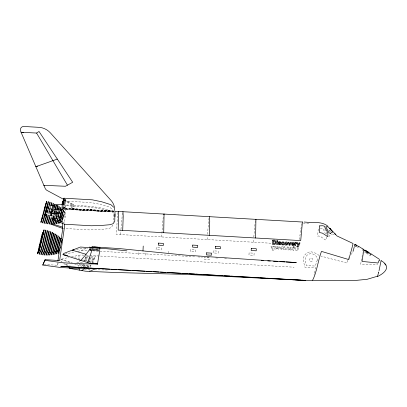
<?xml version="1.0" encoding="UTF-8"?>
<svg xmlns="http://www.w3.org/2000/svg" width="407" height="407" viewBox="0 0 407 407"><rect width="100%" height="100%" fill="white"/><g stroke="black" fill="none" stroke-linecap="round" stroke-linejoin="round"><path stroke-width="0.31" stroke-dasharray="2.04 1.53" d="M50.534 211.126L50.356 214.041A7.204 0.28 -86.7 0 0 50.249 215.735A8.237 0.315 -86.7 0 1 50.534 211.126L52.971 209.376M59.412 221.164L64.586 223.077L65.171 216.188A7.204 0.28 -86.7 0 0 65.608 208.125L65.675 199.868A7.148 0.275 -86.7 0 0 65.385 200.458C63.868 202.655 66.931 210.022 62.49 209.132L62.653 206.186L64.387 206.288L64.225 209.229M62.647 223.061L62.683 221.245A7.204 0.28 -86.7 0 1 63.121 213.182L63.833 205.337M62.49 209.132L62.724 205.545L91.153 207.183L100.519 208.786L109.793 211.147L110.724 211.782L112.749 212.133L113.97 213.39L113.121 222.191M113.304 210.999L62.927 208.221L63.08 205.332M114.021 211.192L64.647 208.343L111.116 210.994L114.209 211.564L110.724 211.782L71.652 209.636L71.902 205.021L64.372 200.595M64.352 199.71L73.779 204.772L73.54 209.223L71.993 208.954L72.243 204.334L64.606 200.122M138.624 254.833L138.833 251.231M145.441 255.225L145.65 251.628M168.122 252.92L168.213 251.307M293.254 246.159L293.208 246.901L294.007 246.947M294.052 246.204L293.808 250.391L293.009 250.341L293.182 247.314L293.986 247.359M297.349 247.665L297.222 249.878C295.436 250.478 294.927 247.98 296.087 247.151M298.199 247.644L298.021 250.631C295.126 251.862 293.218 247.558 295.925 246.393M120.625 234.58L120.92 229.914M161.635 236.94L163.227 216.682M207.153 239.555L207.367 236.06M253.5 242.226L253.714 238.726M120.955 229.329L122.487 212.693M207.478 234.31L209.117 217.389M253.826 236.976L255.357 220.34M326.266 236.823C327.686 244.963 321.321 234.58 317.653 236.131L318.279 228.485M54.095 209.564L61.661 210.002L62.154 204.645M299.313 239.596L301.724 223.652M44.068 264.458L57.306 265.262L57.662 262.785M362.459 250.6L362.612 249.75M55.988 219.449L55.942 218.9L55.296 218.793M370.436 254.889L370.319 255.744L364.463 251.862M361.62 258.862L360.678 264.174L377.274 264.489L377.599 263.767M362.052 256.491L362.261 255.382M117.979 212.434L116.117 234.32L271.678 243.269M308.771 223.412L303.627 223.234L303.759 222.843M56.166 204.986L53.973 213.624M56.39 205.942L56.542 205.204M60.689 208.74L60.592 207.692L59.061 212.439M63.299 210.918L63.192 209.976L59.834 221.703M60.44 221.647L61.727 221.571L61.869 220.874M362.698 253.185L362.764 252.844M358.257 247.105L358.175 247.461L354.283 245.569M89.484 269.322L89.54 270.35M56.069 207.275L56.441 205.856M59.366 207.636L58.089 212.535M60.424 209.839L60.862 207.926L60.633 208.506M63.37 210.785L62.77 213.034M47.085 214.626L46.79 215.69L49.629 205.113M50.961 205.067L49.812 209.524M52.569 205.662L50.733 212.673M53.902 207.311L54.146 206.344M54.05 208.435L54.574 206.461M55.606 209.106L56.115 207.199M57.122 209.814C59.595 199.364 55.815 210.918 55.388 213.395M58.603 210.567C60.969 200.371 57.362 211.726 56.96 213.919M60.043 211.355L60.485 209.747M58.176 221.886L61.92 208.801L62.093 209.676L59.056 221.016M58.583 221.846L59.366 218.813M60.236 221.647L60.546 220.421M63.151 211.696L60.658 220.925M61.661 221.418L63.375 215.481L58.206 212.368L53.719 210.317M48.809 206.537L47.436 211.742M49.211 206.685L47.843 211.854M50.214 209.646L50.88 207.183M53.449 210.734L54.085 208.384M55.026 211.314L55.647 209.05M53.688 219.734L54.731 215.796M55.23 220.391L56.654 215.049M55.647 220.492L56.156 218.442M56.888 220.462L58.359 214.972M59.203 213.019C61.635 207.784 59.407 203.439 57.936 211.92M57.306 220.553L58.735 215.089L57.789 218.701M59.564 213.176L60.094 211.284M58.944 220.563L59.86 216.982M60.557 220.518L61.828 215.644M61.935 220.335L64.443 211.437L63.461 210.21L63.248 210.724M45.732 216.422L47.227 210.907M46.881 213.807L46.154 216.514L48.402 208.353M47.416 216.829L50.285 206.415M47.843 216.946L48.55 214.245M49.094 212.205L49.812 209.508M49.501 212.322L50.239 209.625M49.094 217.206L51.908 207.005M49.807 216.27L50.214 214.677M52.366 213.146L52.64 212.123M52.768 213.268L53.042 212.256M54.665 212.759L55.062 211.284M55.881 212.932L57.652 205.876L56.517 205.108M54.528 218.254L55.133 215.893M56.11 213.65L58.048 205.906L57.804 206.537M57.275 214.036L59.091 206.837L57.992 206.013M56.171 218.493L56.736 216.27M60.953 219.007L61.864 215.629M62.439 214.469L61.07 219.48M314.036 274.567L314.296 273.621M47.639 211.03L46.367 215.593M49.318 211.503L48.041 216.01M49.522 212.317L48.474 216.127M50.946 211.996L49.71 216.402M50.427 215.486L50.85 213.863M53.693 216.239L54.1 214.743M53.989 215.257L54.401 213.741M55.566 214.107L54.268 218.803M55.988 214.224L54.691 218.915M56.97 215.155L55.907 219.012M56.761 216.29L57.066 215.161M57.54 214.703L56.324 219.119M58.654 215.069L57.184 220.365M58.491 217.277L59.061 215.181M59.885 217.007L60.409 215.094M61.94 215.059L62.734 211.976L58.272 209.091L53.231 206.705M62.469 219.042L63.375 215.481M47.232 210.918L47.97 208.236M49.298 211.508L50.051 208.867M51.374 210.465L51.689 209.407M53.79 212.876L56.141 204.889M54.192 213.009L55.5 208.455M55.779 213.522L56.451 211.218M57.494 213.517L58.522 209.966M56.899 216.931L56.039 219.999M59.01 214.082L60.394 209.366M59.051 214.062L59.468 212.561M57.931 219.276L58.46 217.246M60.368 215.11L61.376 211.65M62.322 213.996L61.289 217.267L53.251 217.307M62.256 219.805L64.443 211.437M315.573 269.098L315.903 267.928L304.996 267.348L303.429 261.304L303.286 259.305A7.998 7.992 -59.8 0 1 305.927 253.81C310.266 249.674 315.588 252.905 319.485 255.708M314.499 272.909L315.42 269.643M47.975 208.257L48.647 205.876M48.377 208.379L49.074 205.993M50.03 208.893L50.717 206.532M51.658 209.437L52.34 207.122M54.859 210.623L56.003 206.741M56.415 211.258L57.031 209.188M57.596 220.462L57.916 219.215M58.649 220.93L61.818 208.964L60.796 208.048M60.872 213.319L61.762 210.348M59.046 220.915L62.19 209.035L61.971 209.585M60.256 220.843L63.095 210.124L62.118 209.173M62.271 214.051L63.075 211.386M62.022 220.686L62.378 219.434M347.904 260.175L347.074 263.075L321.042 256.13M348.071 259.595L349.064 256.11M351.587 254.436L352.63 250.875M349.954 253.017L350.076 252.605M53.897 207.819L54.284 206.578M56.985 209.254L57.509 207.555M59.921 210.867L60.694 208.389M62.673 212.637L63.324 210.587M62.068 220.477L61.513 222.375M55.957 206.817L56.37 205.566M57.458 207.641L57.855 206.441M58.918 208.526L59.442 207.082M61.696 210.46L62.037 209.457M59.361 221.072L61.92 211.513L58.669 208.242L55.393 205.779M61.905 221.021L61.727 221.571M83.16 264.077L82.362 266.493L90.252 266.687M78.922 255.296L79.121 259.132M56.319 205.657L56.568 205.006M54.233 206.558L59.844 209.045L65.008 212.159L63.365 218.244L54.004 218.015M63.365 218.244L65.008 212.159M98.184 251.165L98.667 250L91.957 249.618M112.912 224.995L111.274 227.574L108.135 228.729L98.672 229.609L89.194 229.894L63.121 228.393M57.306 265.262L58.333 263.171M89.983 267.196L91.422 264.428M92.201 262.927L95.899 255.81M328.775 236.777L330.311 234.839M78.373 265.227L78.556 266.458M354.889 246.21L356.105 246.606L356.507 246.138M81.207 250.641L86.386 248.301M324.852 228.897L327.065 234.91M331.262 234.239L331.827 234.061M70.04 262.464L60.704 259.31L69.063 257.377M71.449 256.827L80.393 255.011L84.432 255.148M64.81 254.197L74.939 251.882M62.536 209.01L110.724 211.782L64.291 209.061L71.652 209.636L73.54 209.223M76.465 249.384L81.369 248.443L87.627 248.27M77.854 251.282L82.682 250.361L87.317 250.539M67.598 264.021L65.145 264.489L70.391 266.102M71.902 205.021L73.779 204.772L72.243 204.334M320.268 228.286L323.102 228.475L325.386 233.837M57.056 220.782C60.455 222.222 62.841 214.306 58.949 213.792M76.842 262.663L83.694 262.469M82.896 264.886L91.031 265.181M82.626 265.69L90.639 265.934M107.392 269.989L94.5 269.678M71.993 208.954L111.116 210.994C96.378 205.148 79.955 206.064 64.377 204.828M84.412 269.225L89.448 269.505M71.652 209.636L111.116 211.752M86.233 255.255L89.255 255.428M89.855 255.464L294.058 267.201M64.443 199.257L65.598 199.323M63.945 200.035L65.68 200.137M63.599 200.773L65.339 200.875M64.474 201.038L91.01 202.564L100.381 204.4L109.666 207.153L112.627 209.564L113.97 213.38M56.339 205.016L58.226 205.123M63.024 207.138L64.759 207.239M52.971 206.781L65.619 207.509M62.546 208.109L64.703 208.257M54.09 209.061L61.655 209.498L61.661 210.002M53.693 211.93L63.177 212.474M53.312 216.259L65.11 216.941M60.806 221.79L62.668 221.896M96.652 248.769L99.12 248.911L98.784 249.73L93.371 249.42M90.247 248.682L91.499 248.753M92.124 248.789L99.008 249.186M90.003 248.947L91.188 249.013M91.784 249.048L98.896 249.455M89.759 249.211L90.965 249.277M89.52 249.476L91.346 249.583M89.275 249.74L98.555 250.274M89.036 250.005L90.914 250.112M91.544 250.152L98.443 250.549M89.983 250.341L98.326 250.819M90.329 250.712L92.145 250.819M92.745 250.854L95.767 251.027M96.373 251.063L195.401 256.766M197.939 256.909L202.381 257.168M206.827 257.422L210.002 257.606M215.715 257.931L217.618 258.043M224.603 258.445L226.506 258.552M88.833 256.41L85.857 256.237L84.234 260.887L87.368 261.07M91.219 256.547L95.391 256.786M85.587 257.015L89.972 257.265M90.603 257.3L94.994 257.555M85.317 257.789L88.405 257.967M89.026 258.002L94.592 258.323M85.048 258.562L94.195 259.091M84.773 259.335L87.785 259.508M88.385 259.544L93.798 259.854M84.503 260.114L93.396 260.622M87.993 261.106L93 261.391M88.899 261.945L92.603 262.159M74.603 257.728L80.087 259.213M82.524 259.87L88.624 261.513M89.23 261.681L94.109 262.993M60.704 259.31L72.288 262.434M80.21 264.57L91.183 267.531M47.812 208.318L52.228 209.742M76.455 264.636L84.335 267.053M47.548 208.603L51.597 210.027M74.705 264.041L75.87 264.438M334.366 234.656L332.738 234.249L332.051 233.353M52.9 210.577L56.639 212.413M367.709 253.469L368.304 253.749M355.677 246.266L356.105 246.606M55.606 218.951L55.907 219.129M53.994 218.63L54.294 218.808M365.42 251.801L367.76 253.19M367.236 253.19L364.209 251.272M60.628 260.755L61.981 261.879M63.787 263.37L67.038 266.056M329.446 229.986L330.677 231.558M328.724 229.996L330.204 231.853M79.156 259.712L79.599 266.295M274.939 247.721L274.862 249.298L275.661 249.343L275.839 246.316L275.096 246.271L275.071 246.703L274.593 246.199L273.875 246.286L274.079 246.998L274.745 246.998L274.939 247.721M204.166 259.351L209.188 259.824L209.31 257.723L204.278 257.433L204.166 259.351M156.202 247.563L156.079 249.664L161.111 249.954L161.233 247.853L156.202 247.563M190.532 249.537L190.41 251.643L195.441 251.933L195.564 249.827L190.532 249.537M213.207 250.844L213.085 252.945L218.111 253.235L218.233 251.129L213.207 250.844M249.094 252.905L248.972 255.011L253.999 255.301L254.121 253.195L249.094 252.905M276.399 247.665L276.358 248.097L278.363 248.214L277.92 248.891L277.177 248.463L276.373 248.555C278.195 251.979 281.034 245.762 277.289 246.444A1.252 1.252 0 0 0 276.623 246.993L276.399 247.665M289.204 248.606C289.377 250.361 286.477 250.666 286.319 248.926L287.113 248.84L287.657 249.45A0.595 0.595 0 0 0 288.242 249.13L288.365 248.087L288.044 247.634L287.205 248.011L286.421 247.822C286.889 246.23 289.581 246.968 289.204 248.606M282.885 247.904L282.85 248.56A1.511 1.511 0 0 0 283.216 249.394C287.749 252.055 285.587 243.513 282.885 247.904M289.723 249.023L289.698 249.201A0.88 0.88 0 0 0 289.86 249.771L291.57 250.264L292.521 249.445L291.722 249.277C289.606 250.163 291.214 248.825 292.45 248.341C292.76 246.952 290.252 246.637 289.876 247.858L291.748 247.99L289.723 249.023M273.509 249.776L273.402 250.402L272.034 249.959L270.797 246.026L271.627 246.072L272.212 248.265L273.061 246.154L273.911 246.204L272.583 249.176L272.929 249.74L273.509 249.776M317.282 260.048L315.277 266.056L306.425 265.603L305.25 261.004A6.141 6.136 -59.8 0 1 306.12 256.41C309.162 251.211 317.898 254.105 317.282 260.048M283.74 247.888C283.908 252.091 286.808 245.787 283.74 247.888M277.248 247.349L277.182 247.654L278.378 247.721L278.057 247.039L277.248 247.349M281.186 248.173L280.993 248.682L280.367 246.576L279.543 246.53L280.571 249.628L281.293 249.669L282.687 246.708L281.848 246.662L281.186 248.173M310.312 261.106A1.638 1.638 0 0 0 312.846 259.814A1.638 1.638 0 0 0 310.46 258.272A1.638 1.638 0 0 0 310.312 261.106"/><path stroke-width="0.61" d="M114.906 214.128L114.754 221.255L113.212 223.636L110.114 224.705L100.687 225.514L91.229 225.763L64.535 224.226L53.088 219.434L53.312 216.259M63.904 204.848L63.94 199.771A7.148 0.275 -86.7 0 0 63.65 200.356L63.187 204.66M114.957 216.641L114.998 211.859M61.243 238.675L62.286 231.888L62.647 223.061M64.535 224.226L64.377 227.64L59.62 260.556L45.121 259.676L42.771 265.054L60.267 267.46L77.834 268.467L95.452 268.686L94.231 268.355M122.705 230.352L123.209 216.214L122.945 211.701M163.716 232.712L164.052 213.919L163.777 214.418M209.234 235.327L209.732 221.194L209.468 216.682M255.581 237.998L255.917 219.205L255.642 219.704M142.979 250.971L143.223 246.042M42.771 265.054L45.121 259.676M114.275 210.455L114.453 207.112A14.754 14.683 26.2 0 0 111.014 200.402L50.432 132.921A16.997 16.911 26.2 0 0 39.835 127.386L23.27 126.429A3.505 3.49 26.2 0 0 20.63 131.242L45.157 188.319A4.472 4.446 26.2 0 0 47.151 190.481L63.792 199.415M63.116 204.757L63.624 199.954A8.176 0.315 -86.7 0 1 64.016 199.16L63.97 204.792L55.779 204.319L53.042 206.028A8.237 0.315 -86.7 0 1 52.839 211.228L51.76 211.167L51.45 215.898L53.378 216.01L53.088 219.434M363.787 249.786L362.027 261.431L378.011 262.988L379.1 260.582M88.706 267.964L60.796 266.376L305.515 280.494L356.222 280.382L367.139 279.294L377.457 276.236M53.042 206.028L52.91 208.847A7.204 0.28 -86.7 0 1 52.798 211.319L51.714 211.258A7.204 0.28 -86.7 0 1 51.445 215.4L51.45 215.898M62.052 205.164L62.281 202.686A8.176 0.315 -86.7 0 1 62.668 201.892L62.714 204.935M62.261 203.454L62.302 203.088A7.148 0.275 -86.7 0 1 62.592 202.503L62.632 205.062M57.926 260.928L59.346 251.017M37.932 252.467L37.714 253.917L38.39 251.536M39.255 249.781L39.164 250.681M43.819 231.232L43.91 230.331L43.366 232.158M55.917 251.628L56.008 251.053M57.682 250.702L57.621 251.287L60.714 238.029L60.587 238.416M58.206 252.905L58.155 253.408L58.934 250.539M59.524 250.224L59.478 250.722L62.129 239.362L61.823 240.384M312.581 280.25C316.722 272.497 318.167 260.058 321.484 251.394L348.799 259.58L352.533 245.874M37.805 252.971L38.212 251.043M39.535 248.356L39.036 251.231L39.713 248.85M42.216 235.338L42.72 232.463L42.043 234.844M42.623 233.409L41.799 237.296M43.539 232.656L44.037 229.777L42.893 233.969M41.229 221.062L40.944 222.497L41.687 220.131M46.413 202.666L46.698 201.231L45.955 203.597M44.928 215.303L44.77 216.081L44.968 215.471M47.726 205.362L47.884 204.584L47.685 205.199M54.64 204.177L54.258 205.886M38.105 251.47L38.634 249.084M39.428 248.784L39.952 246.398M43.122 234.615L43.646 232.229M58.364 252.111L58.598 251.017M59.681 249.43L59.915 248.331M38.548 249.405L39.759 244.119M41.27 239.662L41.885 236.976M39.871 246.718L40.481 244.037M42.593 236.976L43.208 234.295M60.017 247.894L60.211 247.013M379.044 270.66L381.074 260.673M378.612 272.553L378.754 271.932M39.103 246.912L40.4 241.361M41.331 239.469L39.382 247.705M40.425 244.231L41.718 238.675M41.992 239.575L42.649 236.782M378.602 272.614L377.437 276.47M40.034 245.019L40.7 242.211M41.356 242.338L42.018 239.525M41.092 221.561L41.57 219.653M46.072 204.08L46.556 202.167M44.851 215.578L45.375 213.492M47.543 206.125L47.802 205.092M49.328 204.518L49.827 202.101M49.73 204.65L50.229 202.233M50.961 205.067L51.46 202.681M51.358 205.214L51.852 202.834M52.569 205.683L53.052 203.337M52.961 205.84L53.444 203.515M40.39 241.453L41.051 238.675M41.707 238.772L42.369 235.989M40.705 245.019L41.366 242.241M352.615 245.548L353.052 243.503L336.996 235.958L329.818 228.22L330.876 229.696M354.405 246.372L354.833 244.449L358.572 246.423M41.005 238.909L41.646 236.299M38.787 250.081L39.423 247.471M42.328 236.223L42.964 233.613M40.11 247.4L40.746 244.79M61.243 242.653L61.559 241.392M41.448 220.075L42.063 217.709M45.584 206.018L46.2 203.653M45.045 214.774L45.706 212.23M47.278 207.173L47.609 205.896M47.817 205.169L48.581 201.719M49.069 205.51L49.328 204.482M41.967 218.03L42.674 215.374M44.968 208.359L45.681 205.703M46.947 208.435L47.426 206.69M41.57 236.655L42.14 234.391M38.289 251.989L38.863 249.725M40.181 247.044L39.245 250.615M40.013 251.404L39.148 254.182M41.702 251.77L40.837 254.533M42.114 251.852L41.255 254.609M43.401 252.07L42.547 254.807M43.814 252.137L43.005 254.97M45.182 252.004L44.261 254.991M45.599 252.055L44.689 255.026M46.876 252.187L45.986 255.092M48.575 252.315L47.716 255.108M48.998 252.335L48.148 255.097M50.265 252.376L49.451 255.036M50.687 252.381L49.878 255.006M51.948 252.371L51.175 254.879M52.361 252.365L51.603 254.828M53.734 251.831L52.895 254.64M54.014 252.284L53.312 254.568M55.362 251.745L54.594 254.314M55.759 251.714L55.011 254.217M56.965 251.602L56.278 253.902M57.356 251.557L56.685 253.79M354.182 247.242L353.067 251.429M42.613 215.562L43.366 212.795M44.282 210.938L45.035 208.165M45.67 212.332L46.077 210.836M46.327 210.846L46.983 208.333M43.34 212.846L44.098 210.058M43.544 213.67L44.307 210.887M46.067 210.862L46.479 209.356M45.874 212.51L46.179 211.391M46.586 209.803L45.777 212.749M44.088 210.154L45.518 205.042M42.801 216.331L43.559 213.578M46.469 209.407L46.876 207.916M46.184 211.258L45.411 214.021M45.416 214.184L42.786 222.924M46.235 216.117L44.058 223.229M46.642 216.219L44.47 223.316M47.904 216.529L45.752 223.555M48.316 216.626L46.169 223.626M49.573 216.916L47.461 223.804M49.985 217.002L47.889 223.85M51.643 217.353L49.639 224.089M52.951 217.353L50.911 224.038M46.993 253.413L46.418 255.103M44.79 207.626L46.072 203.149M42.13 218.691L42.852 216.102M46.851 208.043L47.243 206.644M50.951 218.269L49.181 223.962M52.879 219.149L51.343 224.043M53.978 219.821L52.645 224.028M54.533 219.363L53.073 224.013M41.57 220.584L42.216 218.335M47.197 206.832L47.543 205.621M45.111 215.049L45.457 213.833M55.362 220.93L54.375 223.931M55.769 220.94L54.803 223.896M57.016 220.96L56.1 223.748M57.28 221.423L56.522 223.692M47.482 205.866L47.761 204.919M44.892 215.746L45.172 214.804M58.262 222.237L57.809 223.484M58.669 222.191L58.232 223.402M59.91 222.013L59.524 223.199M42.389 233.603L42.628 233.125M38.044 252.778L37.805 253.256M50.656 232.417L50.86 231.822L48.28 243.895L46.011 252.34M52.244 233.104L52.442 232.524L49.939 244.231L47.741 252.421M53.414 233.664L53.602 233.104L49.038 252.421M54.94 234.478L55.123 233.944L50.773 252.35M56.782 235.592L56.949 235.098L52.925 252.147M59.585 237.591L59.727 237.174L56.329 251.536M55.942 251.704L59.397 236.905M60.902 238.69L61.03 238.319L58.008 251.104M80.688 260.521L85.236 255.372L89.789 249.359L90.201 247.598L89.825 246.927M87.841 262.719L92.028 249.913L92.14 246.896L98.586 247.237M46.337 202.365L46.576 201.887M41.305 221.362L41.066 221.846M60.068 222.726L59.921 223.031M370.599 254.177L370.828 253.739L379.1 259.101M379.568 259.529L379.365 259.997M99.791 247.308L119.592 248.596L186.706 255.225L296.337 262.571L286.177 261.986M379.105 260.577L379.248 260.261M99.868 247.125L99.684 251.043L97.527 263.782L97.766 263.98L89.85 263.334L63.019 254.604L63.548 253.53L80.403 247.034L107.341 248.779L126.918 250.87M368.94 252.92L368.31 252.401M52.793 213.624L53.312 213.131L53.699 213.777L53.164 214.143L52.778 213.497M53.683 213.655L52.849 213.833M56.263 213.395L56.456 214.336L56.995 213.97L56.904 213.507M56.085 213.812L56.919 213.629M56.98 213.843L56.146 214.021M57.911 213.487L58.104 214.428L58.644 214.062L58.257 213.416M57.733 213.904L58.567 213.726M58.628 213.934L57.794 214.118M302.345 222.024L114.652 211.228M309.228 222.415L304.222 222.029M362.917 249.023L358.638 246.337M91.667 247.329L92.135 246.901M81.868 270.553L84.514 268.442M23.479 132.397L21.062 132.244L36.579 133.053L39.021 131.466L72.69 182.275L65.451 186.264L43.864 185.307L44.48 185.348M377.905 276.343C386.375 272.151 390.735 266.153 381.105 260.633M57.331 159.091L35.862 166.692L37.602 166.097M52.981 213.329L53.627 213.441M74.018 249.852L72.176 250.203L86.06 254.278M91.901 247.115L94.973 247.029M309.554 222.293C315.857 222.471 322.802 221.978 327.991 226.267M89.591 271.413L85.348 271.179L69.882 268.406L68.936 267.623M63.924 198.194L92.353 199.832L101.679 201.765L110.882 204.685L113.762 207.265M277.63 241.259L276.831 241.214L276.867 240.486L277.666 240.532L277.462 244.632L276.663 244.587L276.811 241.616L277.61 241.661M261.421 260.561L263.324 260.673M267.77 260.928L270.309 261.075M273.484 261.258L277.925 261.513M279.833 261.625L284.91 261.915M96.469 268.411L109.656 269.169M110.908 269.241L116.611 269.571M117.877 269.643L130.55 270.37M131.817 270.441L145.126 271.204M146.393 271.276L152.096 271.606M153.363 271.678L159.066 272.003M160.333 272.074L166.036 272.405M167.302 272.476L180.606 273.239M181.873 273.311L187.576 273.641M188.843 273.713L194.546 274.038M195.813 274.109L201.516 274.44M202.783 274.511L216.092 275.274M217.358 275.346L223.061 275.676M224.328 275.748L230.031 276.073M231.298 276.144L237.001 276.475M238.268 276.546L251.572 277.309M252.839 277.381L258.542 277.711M259.808 277.783L265.512 278.108M266.778 278.179L272.481 278.51M273.748 278.581L286.421 279.309M288.324 279.416L294.027 279.746M295.294 279.818L300.997 280.143M302.264 280.214L305.433 280.398L185.561 274.379L117.587 272.578L89.657 271.413L95.452 268.686L90.72 268.411M69.882 268.406L72.329 268.549M94.897 247.039L99.883 247.42M45.085 260.348L62.581 262.754L80.154 263.767L97.766 263.98L95.935 263.487M63.019 254.604L67.898 255.922M49.639 205.052L50.809 205.393M52.595 223.977L62.581 227.147M51.185 205.51L52.345 205.886M50.763 224.155L62.5 228.358M355.626 244.958C358.628 246.408 354.171 243.864 354.812 244.505M364.799 250.376L367.842 252.126M286.793 243.004C283.119 242.776 287.673 246.271 286.935 243.3M385.77 265.064L384.666 263.756M370.833 253.744L370.94 254.482L363.08 249.338L362.998 248.962M334.875 233.618L335.612 234.636M36.579 133.053L67.445 185.165M58.364 236.101L54.635 251.882M58.023 235.851L54.217 251.953M56.593 234.859L52.498 252.198M55.489 234.167L51.201 252.32M53.989 233.308L49.471 252.411M52.05 232.346L50.153 241.509L47.309 252.406M50.463 231.664L47.868 243.808L45.584 252.304M49.247 231.201L46.607 243.539L44.287 252.172M48.845 231.059L46.195 243.452L43.87 252.121M47.604 230.657L44.928 243.172L42.577 251.923M47.197 230.54L44.516 243.076L42.16 251.852M45.935 230.199L43.244 242.786L40.878 251.592M45.528 230.103L42.18 245.38L39.555 254.273M118.534 211.299L118.198 230.092L300.717 240.593L302.437 221.881M79.029 268.569L79.558 270.141M48.174 201.607L42.379 222.817M294.256 243.915L294.251 244.337L292.246 244.22L292.613 244.938L294.185 244.78C292.002 247.924 289.87 241.524 293.498 242.623A1.252 1.226 14 0 1 294.103 243.233L294.256 243.915M319.581 225.865L319.434 232.519L322.43 233.155L327.793 236.64L327.889 233.526L327.386 232.015L324.257 226.129L322.578 225.727L319.581 225.865M158.394 243.111L158.292 245.177L163.324 245.467L163.426 243.401L158.394 243.111M192.725 245.09L192.618 247.151L197.649 247.441L197.751 245.375L192.725 245.09M206.537 252.844L206.435 254.909L211.462 255.199L211.569 253.134L206.537 252.844M215.395 246.393L215.293 248.453L220.324 248.743L220.426 246.683L215.395 246.393M251.282 248.458L251.18 250.519L256.212 250.809L256.313 248.748L251.282 248.458M272.654 240.247L272.451 244.348C276.846 246.393 277.223 238.7 272.654 240.247M273.463 240.99L273.326 243.701C275.687 244.775 275.9 240.222 273.463 240.99M294.953 242.664L294.805 245.63L295.609 245.68L295.858 243.574L296.632 243.528L296.912 242.857L296.21 242.689L295.68 243.127L295.701 242.704L294.953 242.664M281.471 243.03C280.759 244.841 283.806 245.884 284.264 244.017L283.481 243.839L282.875 244.368A0.595 0.58 14 0 1 282.326 243.991C281.69 243.127 283.109 241.819 283.481 243.025L284.274 242.928C284.035 241.504 281.629 241.59 281.471 243.03M287.795 243.732L287.749 244.052A1.511 1.48 14 0 1 287.296 244.821C282.02 246.8 286.258 238.492 287.795 243.732M278.246 242.363C277.864 243.366 282.453 244.948 278.856 243.742L278.047 243.818L278.902 244.724L280.652 244.434A0.88 0.86 14 0 0 280.876 243.9C279.614 242.47 278.073 242.145 280.84 242.572C280.586 241.483 278.653 241.341 278.246 242.363M292.338 243.457L292.282 243.742L293.478 243.813L293.142 243.137L292.338 243.457M289.677 244.129L289.581 244.378L288.95 242.318L288.105 242.267L289.179 245.309L289.901 245.35L291.249 242.45L290.425 242.399L289.677 244.129M299.165 242.903L298.356 244.973L297.736 242.821L296.881 242.77L297.888 245.818L297.486 246.327L296.901 246.296L296.942 246.917L298.117 246.851L298.57 246.255L299.995 242.954L299.165 242.903M330.387 233.557L328.78 232.545L325.814 226.679L327.681 226.806L328.627 227.284L332.784 232.117L331.435 232.397L330.387 233.557M54.614 213.299L54.497 213.929L55.138 214.041L55.255 213.41L54.614 213.299M54.63 213.426L54.513 214.051L55.154 214.163L55.271 213.538L54.63 213.426M369.103 252.625L364.916 250.157L369.103 252.625"/></g></svg>
